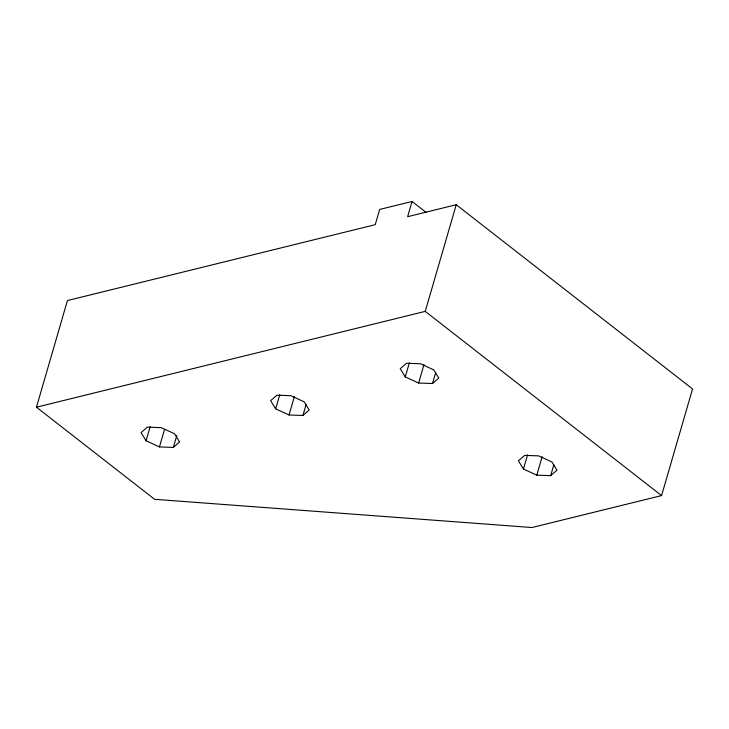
<?xml version="1.0" encoding="UTF-8"?>
<svg xmlns="http://www.w3.org/2000/svg" width="729" height="729" viewBox="0 0 729 729"><rect width="100%" height="100%" fill="white"/><g stroke="black" fill="none" stroke-linecap="round" stroke-linejoin="round"><path stroke-width="1.09" d="M412.049 201.468L407.629 216.704L456.226 204.721L692.55 388.94L661.567 495.592L531.97 527.532L154.612 499.31L36.45 407.201L67.433 300.558L375.225 224.687L379.654 209.451L412.049 201.468L426.237 212.522M146.073 440.799L141.062 432.607L147.331 427.158L161.218 427.641L174.586 433.773L179.598 441.965L173.329 447.415L159.441 446.932L146.073 440.799L150.183 426.656M159.441 446.932L164.499 429.527M173.329 447.415L176.81 435.45M275.671 408.86L270.659 400.668L276.929 395.209L290.816 395.692L304.184 401.825L309.196 410.026L302.927 415.475L289.039 414.992L275.671 408.86L279.781 394.708M289.039 414.992L294.416 396.494M302.927 415.475L306.089 404.595M405.269 376.911L400.248 368.719L406.527 363.27L420.414 363.753L433.782 369.885L438.794 378.078L432.525 383.527L418.637 383.044L405.269 376.911L409.379 362.769M36.45 407.201L425.244 311.374L456.226 204.721M418.637 383.044L424.005 364.546M432.525 383.527L435.687 372.647M523.431 469.02L518.41 460.828L524.689 455.379L538.576 455.862L551.944 461.995L556.956 470.187L550.687 475.636L536.799 475.153L523.431 469.02L527.541 454.878M536.799 475.153L542.176 456.655M550.687 475.636L553.849 464.756M425.244 311.374L661.567 495.592"/></g></svg>
